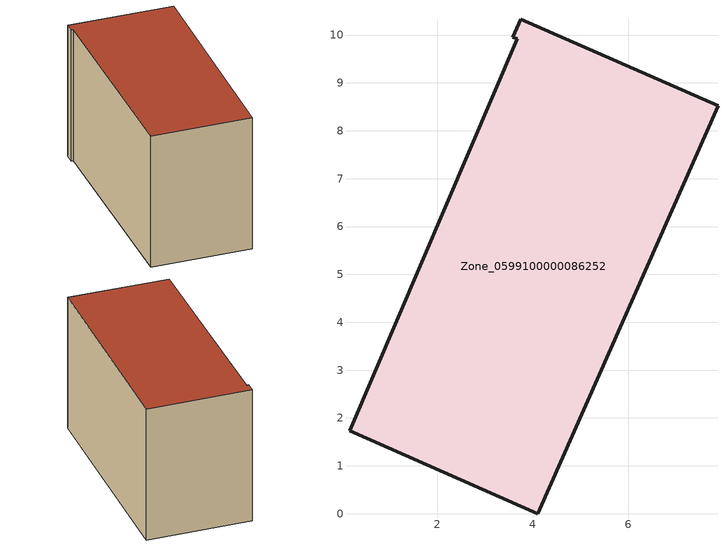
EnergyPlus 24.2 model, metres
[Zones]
Zone_0599100000086252
 floor ground (C_G): 0.17,1.73 3.68,9.92 3.59,9.96 3.75,10.33 7.87,8.52 4.1,0 z0
 wall outside (C_F): 7.87,8.52 3.75,10.33 3.59,9.96 3.68,9.92 0.17,1.73 4.1,0 7.87,8.52 z0:6.05
 roof outside (C_R): 3.68,9.92 0.17,1.73 4.1,0 7.87,8.52 3.75,10.33 3.59,9.96 z6.05
[BUILDING]
Pand.0599100000086252: North Axis=0; Terrain=City; Loads Convergence Tolerance Value=0.04; Temperature Convergence Tolerance Value=0.4; Solar Distribution=FullExterior; Maximum Number of Warmup Days=25; Minimum Number of Warmup Days=1
[Site:Location]
Rotterdam.The.Hague.AP_ZH_NLD Design_Conditions: Latitude=51.96; Longitude=4.45; Time Zone=1; Elevation=-4.5
[SITE:GROUNDTEMPERATURE:BUILDINGSURFACE]
18, 18, 18, 18, 18, 18, 18, 18, 18, 18, 18, 18
[MATERIAL] Thermal Absorptance=0.9; Solar Absorptance=0.7; Visible Absorptance=0.7
Name | Roughness | Thickness | Conductivity | Density | Specific Heat
G.TC.1946-1964 | MediumSmooth | 0.15 | 1 | 540 | 1210
F.TC.1946-1964 | Rough | 0.3 | 0.857143 | 1920 | 840
R.TC.1946-1964 | MediumRough | 0.2 | 0.235294 | 1500 | 1000
[CONSTRUCTION]
C_G: G.TC.1946-1964
C_F: F.TC.1946-1964
C_R: R.TC.1946-1964
[ZONE]
Zone_0599100000086252: Type=1; Multiplier=1; Ceiling Height=Autocalculate; Volume=Autocalculate; Floor Area=autocalculate; Part of Total Floor Area=Yes
[ZONEINFILTRATION:DESIGNFLOWRATE]
Infil_Zone_0599100000086252: Zone or ZoneList or Space or SpaceList=Zone_0599100000086252; Schedule=AlwaysOn; Design Flow Rate Calculation Method=Flow/Area; Flow Rate per Floor Area=0.003; Constant Term Coefficient=1; Temperature Term Coefficient=0; Velocity Term Coefficient=0; Velocity Squared Term Coefficient=0
[HVACTEMPLATE:ZONE:IDEALLOADSAIRSYSTEM]
Zone_0599100000086252: Maximum Heating Supply Air Temperature=50; Minimum Cooling Supply Air Temperature=13; Maximum Heating Supply Air Humidity Ratio=0.0156; Minimum Cooling Supply Air Humidity Ratio=0.0077; Heating Limit=NoLimit; Cooling Limit=NoLimit; Dehumidification Control Type=ConstantSensibleHeatRatio; Cooling Sensible Heat Ratio=0.7; Dehumidification Setpoint=60; Humidification Control Type=None; Humidification Setpoint=30; Outdoor Air Method=None; Outdoor Air Flow Rate per Person=0.00944; Outdoor Air Flow Rate per Zone Floor Area=0; Outdoor Air Flow Rate per Zone=0; Demand Controlled Ventilation Type=None; Outdoor Air Economizer Type=NoEconomizer; Heat Recovery Type=None; Sensible Heat Recovery Effectiveness=0.7; Latent Heat Recovery Effectiveness=0.65
[ZONECONTROL:THERMOSTAT]
ThermostatControl_Zone_0599100000086252: Zone or ZoneList=Zone_0599100000086252; Control Type Schedule=DualSetpointControlType; Control 1=Thermostat_Zone_0599100000086252; Temperature Difference Between Cutout And Setpoint=0
[THERMOSTATSETPOINT:DUALSETPOINT]
Thermostat_Zone_0599100000086252: Heating Setpoint Temperature Schedule=HeatingSetpoint_Zone_0599100000086252; Cooling Setpoint Temperature Schedule=CoolingSetpoint_Zone_0599100000086252
[SCHEDULE:COMPACT]
HeatingSetpoint_Zone_0599100000086252: Through: 12/31, For: AllDays, Until: 24:00, 21
CoolingSetpoint_Zone_0599100000086252: Through: 12/31, For: AllDays, Until: 24:00, 24
DualSetpointControlType: Through: 12/31, For: AllDays, Until: 24:00, 4
AlwaysOn: Through: 12/31, For: AllDays, Until: 24:00, 1
